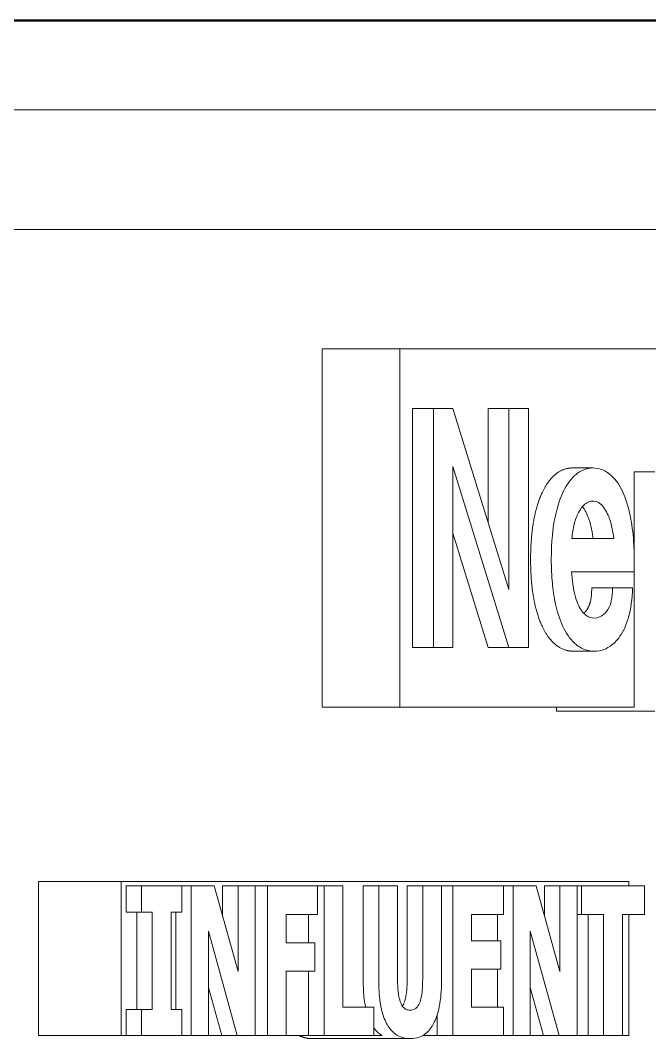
# Model space of a CAD drawing. Header units: inches. Extents: x 19 to 503, y 6 to 322.
# Drawn here: x 274.975 to 276.292, y 111.019 to 113.151 of the extents above; entities that cross this region are included whole.
import ezdxf

# ---------------------------------------------------------------- set-up
doc = ezdxf.new("R2010")
doc.units = ezdxf.units.IN
doc.header["$LTSCALE"] = 15
doc.header["$MEASUREMENT"] = 0
doc.layers.add('Visible (ANSI)', color=7, linetype='Continuous', lineweight=50)

msp = doc.modelspace()

# ---------------------------------------------------------------- linework, layer by layer
at = {"layer": 'Visible (ANSI)'}
msp.add_line((280.23792, 113.15094), (273.83792, 113.15094), dxfattribs=at)
at = {"layer": 'Visible (ANSI)', "linetype": 'Continuous', "lineweight": 18}
for p, q in [((273.98775, 112.96344), (280.73775, 112.96344)), ((274.40963, 112.7134), (280.31588, 112.7134)), ((275.60662, 112.4634), (275.769, 112.4634)), ((275.60662, 111.7134), (275.60662, 112.4634)), ((275.769, 112.4634), (278.9565, 112.4634)), ((275.769, 111.7134), (275.769, 112.4634)), ((275.79582, 111.8384), (275.79582, 112.3384)), ((275.79582, 112.3384), (275.83913, 112.3384)), ((275.83913, 112.3384), (275.83913, 111.8384)), ((275.87961, 112.3384), (275.83913, 112.3384)), ((275.99727, 111.95936), (275.87961, 112.3384)), ((275.95397, 112.3384), (275.99727, 112.3384)), ((275.95397, 112.09885), (275.95397, 112.3384)), ((276.03801, 112.3384), (275.99727, 112.3384)), ((275.99727, 112.3384), (275.99727, 111.95936)), ((276.03801, 111.8384), (276.03801, 112.3384)), ((275.87961, 112.21695), (275.99727, 111.8384)), ((275.87961, 111.8384), (275.87961, 112.21695)), ((276.12947, 112.21391), (276.17277, 112.21391)), ((276.25917, 112.20581), (276.30247, 112.20581)), ((276.25917, 112.04346), (276.25917, 112.20581)), ((275.95397, 111.8384), (275.87961, 112.07764)), ((276.21655, 112.06614), (276.129, 112.06614)), ((276.25956, 111.99681), (276.25956, 112.0216)), ((276.12849, 111.99681), (276.25956, 111.99681)), ((276.25917, 111.7134), (276.25917, 111.99681)), ((276.17072, 111.9629), (276.21402, 111.9629)), ((276.25627, 111.9629), (276.21402, 111.9629)), ((275.79582, 111.8384), (275.83913, 111.8384)), ((275.83913, 111.8384), (275.87961, 111.8384)), ((275.95397, 111.8384), (275.99727, 111.8384)), ((275.99727, 111.8384), (276.03801, 111.8384)), ((276.13251, 111.83031), (276.17581, 111.83031)), ((275.60662, 111.7134), (275.769, 111.7134)), ((276.25917, 111.7134), (275.769, 111.7134)), ((276.09679, 111.7048), (276.09679, 111.7134)), ((276.09679, 111.7048), (276.30247, 111.7048)), ((275.01289, 111.0259), (275.01289, 111.3484)), ((275.01289, 111.3484), (275.1861, 111.3484)), ((275.1861, 111.3484), (276.2486, 111.3484)), ((275.1861, 111.0259), (275.1861, 111.3484)), ((275.19599, 111.3389), (275.19599, 111.28437)), ((275.19599, 111.3389), (275.22846, 111.3389)), ((275.31267, 111.3389), (275.22846, 111.3389)), ((275.22846, 111.3389), (275.22846, 111.28437)), ((275.31267, 111.3389), (275.3324, 111.3389)), ((275.31267, 111.28437), (275.31267, 111.3389)), ((275.38059, 111.3389), (275.3324, 111.3389)), ((275.3324, 111.3389), (275.3324, 111.0259)), ((275.43056, 111.15958), (275.38059, 111.3389)), ((275.39809, 111.3389), (275.39809, 111.27613)), ((275.39809, 111.3389), (275.43056, 111.3389)), ((275.46645, 111.3389), (275.43056, 111.3389)), ((275.43056, 111.3389), (275.43056, 111.15958)), ((275.46645, 111.3389), (275.49189, 111.3389)), ((275.46645, 111.0259), (275.46645, 111.3389)), ((275.59664, 111.3389), (275.49189, 111.3389)), ((275.49189, 111.3389), (275.49189, 111.0259)), ((275.59664, 111.2793), (275.59664, 111.3389)), ((275.59664, 111.3389), (275.61053, 111.3389)), ((275.64985, 111.3389), (275.61053, 111.3389)), ((275.61053, 111.3389), (275.61053, 111.0259)), ((275.64985, 111.08551), (275.64985, 111.3389)), ((275.69252, 111.3389), (275.69252, 111.13903)), ((275.69252, 111.3389), (275.725, 111.3389)), ((275.76431, 111.3389), (275.725, 111.3389)), ((275.725, 111.3389), (275.725, 111.13903)), ((275.76431, 111.1436), (275.76431, 111.3389)), ((275.78434, 111.3389), (275.78434, 111.1436)), ((275.78434, 111.3389), (275.81682, 111.3389)), ((275.85613, 111.3389), (275.81682, 111.3389)), ((275.81682, 111.3389), (275.81682, 111.1436)), ((275.85613, 111.3389), (275.87992, 111.3389)), ((275.85613, 111.13928), (275.85613, 111.3389)), ((275.98569, 111.3389), (275.87992, 111.3389)), ((275.87992, 111.3389), (275.87992, 111.0259)), ((275.98569, 111.3389), (276.00592, 111.3389)), ((275.98569, 111.2793), (275.98569, 111.3389)), ((276.05412, 111.3389), (276.00592, 111.3389)), ((276.00592, 111.3389), (276.00592, 111.0259)), ((276.10408, 111.15958), (276.05412, 111.3389)), ((276.07161, 111.3389), (276.07161, 111.27613)), ((276.07161, 111.3389), (276.10408, 111.3389)), ((276.13997, 111.3389), (276.10408, 111.3389)), ((276.10408, 111.3389), (276.10408, 111.15958)), ((276.13997, 111.0259), (276.13997, 111.3389)), ((276.13997, 111.3389), (276.14917, 111.3389)), ((276.28107, 111.3389), (276.14917, 111.3389)), ((276.14917, 111.3389), (276.14917, 111.2793)), ((276.2486, 111.3484), (276.2486, 111.3389)), ((276.28107, 111.2793), (276.28107, 111.3389)), ((275.19599, 111.28437), (275.22846, 111.28437)), ((275.21844, 111.28437), (275.21844, 111.08044)), ((275.22846, 111.28437), (275.25091, 111.28437)), ((275.25091, 111.28437), (275.25091, 111.08044)), ((275.29023, 111.28437), (275.31267, 111.28437)), ((275.29023, 111.08044), (275.29023, 111.28437)), ((275.29992, 111.28437), (275.29992, 111.08044)), ((275.53095, 111.2793), (275.59664, 111.2793)), ((275.53095, 111.2202), (275.53095, 111.2793)), ((275.57806, 111.2793), (275.57806, 111.2202)), ((275.91898, 111.22426), (275.91898, 111.2793)), ((275.91898, 111.2793), (275.98569, 111.2793)), ((275.97345, 111.2793), (275.97345, 111.22426)), ((276.13997, 111.2793), (276.14917, 111.2793)), ((276.14917, 111.2793), (276.19547, 111.2793)), ((276.16299, 111.2793), (276.16299, 111.0259)), ((276.19547, 111.2793), (276.19547, 111.0259)), ((276.23478, 111.2793), (276.28107, 111.2793)), ((276.23478, 111.0259), (276.23478, 111.2793)), ((276.2486, 111.2793), (276.2486, 111.0259)), ((275.36829, 111.24404), (275.42866, 111.0259)), ((275.36829, 111.0259), (275.36829, 111.24404)), ((276.04181, 111.0259), (276.04181, 111.24404)), ((276.04181, 111.24404), (276.10218, 111.0259)), ((275.59144, 111.2202), (275.53095, 111.2202)), ((275.59144, 111.16059), (275.59144, 111.2202)), ((275.98049, 111.22426), (275.91898, 111.22426)), ((275.98049, 111.16465), (275.98049, 111.22426)), ((275.91898, 111.16465), (275.98049, 111.16465)), ((275.91898, 111.08551), (275.91898, 111.16465)), ((275.97345, 111.16465), (275.97345, 111.08551)), ((275.53095, 111.0259), (275.53095, 111.16059)), ((275.53095, 111.16059), (275.59144, 111.16059)), ((275.57806, 111.16059), (275.57806, 111.0259)), ((275.36829, 111.12669), (275.39618, 111.0259)), ((276.04181, 111.12669), (276.06971, 111.0259)), ((275.19599, 111.08044), (275.19599, 111.0259)), ((275.19599, 111.08044), (275.22846, 111.08044)), ((275.22846, 111.08044), (275.22846, 111.0259)), ((275.25091, 111.08044), (275.22846, 111.08044)), ((275.31267, 111.08044), (275.29023, 111.08044)), ((275.31267, 111.0259), (275.31267, 111.08044)), ((275.71491, 111.08551), (275.64985, 111.08551)), ((275.71491, 111.0259), (275.71491, 111.08551)), ((275.98569, 111.08551), (275.91898, 111.08551)), ((275.98569, 111.0259), (275.98569, 111.08551)), ((275.84744, 111.06952), (275.84744, 111.0259)), ((275.01289, 111.0259), (275.1861, 111.0259)), ((275.19599, 111.0259), (275.1861, 111.0259)), ((275.19599, 111.0259), (275.22846, 111.0259)), ((275.22846, 111.0259), (275.31267, 111.0259)), ((275.31267, 111.0259), (275.3324, 111.0259)), ((275.3324, 111.0259), (275.36829, 111.0259)), ((275.39618, 111.0259), (275.36829, 111.0259)), ((275.39618, 111.0259), (275.42866, 111.0259)), ((275.42866, 111.0259), (275.46645, 111.0259)), ((275.46645, 111.0259), (275.49189, 111.0259)), ((275.49189, 111.0259), (275.53095, 111.0259)), ((275.57806, 111.0259), (275.53095, 111.0259)), ((275.57806, 111.0259), (275.61053, 111.0259)), ((275.58488, 111.01931), (275.79057, 111.01931)), ((275.61053, 111.0259), (275.71491, 111.0259)), ((275.73185, 111.0259), (275.71491, 111.0259)), ((275.84744, 111.0259), (275.8171, 111.0259)), ((275.84744, 111.0259), (275.87992, 111.0259)), ((275.87992, 111.0259), (275.98569, 111.0259)), ((275.98569, 111.0259), (276.00592, 111.0259)), ((276.00592, 111.0259), (276.04181, 111.0259)), ((276.06971, 111.0259), (276.04181, 111.0259)), ((276.06971, 111.0259), (276.10218, 111.0259)), ((276.10218, 111.0259), (276.13997, 111.0259)), ((276.16299, 111.0259), (276.13997, 111.0259)), ((276.16299, 111.0259), (276.19547, 111.0259)), ((276.19547, 111.0259), (276.23478, 111.0259)), ((276.2486, 111.0259), (276.23478, 111.0259))]:
    msp.add_line(p, q, dxfattribs=at)
for points in [[(276.04268, 112.02211), (276.04268, 112.06614), (276.05508, 112.13699), (276.0781, 112.18658), (276.11049, 112.21391), (276.12947, 112.21391)], [(276.13251, 111.83031), (276.11252, 111.83031), (276.07937, 111.85612), (276.05558, 111.90622), (276.04268, 111.97656), (276.04268, 112.02211)], [(275.58488, 111.01931), (275.57019, 111.01931), (275.55865, 111.0259)]]:
    msp.add_open_spline(points, degree=2, dxfattribs=at)
for points, degree, knots in [([(276.17277, 112.21391), (276.16652, 112.21391), (276.1603, 112.2128), (276.14751, 112.20773), (276.14187, 112.20393), (276.12747, 112.19153), (276.11896, 112.18021), (276.10575, 112.15354), (276.0991, 112.1363), (276.08952, 112.08907), (276.08598, 112.06074), (276.08598, 112.02211)], 3, [-1.4919316, -1.4919316, -1.4919316, -1.4919316, -1.2903014, -1.2903014, -1.0712515, -1.0712515, -0.6411915, -0.6411915, -0.2943902, -0.2943902, 0, 0, 0, 0]), ([(276.25956, 112.0216), (276.25956, 112.03908), (276.25885, 112.05661), (276.25514, 112.09416), (276.25226, 112.10904), (276.24509, 112.1408), (276.23907, 112.15649), (276.22627, 112.18213), (276.21803, 112.19287), (276.20066, 112.20716), (276.18899, 112.21391), (276.17277, 112.21391)], 3, [-0.95374288, -0.95374288, -0.95374288, -0.95374288, -0.86423892, -0.86423892, -0.75775194, -0.75775194, -0.52950742, -0.52950742, -0.24718032, -0.24718032, 0, 0, 0, 0]), ([(276.129, 112.06614), (276.12992, 112.0767), (276.1315, 112.08692), (276.13628, 112.1056), (276.13929, 112.11371), (276.14701, 112.12858), (276.15135, 112.13429), (276.1614, 112.14263), (276.16701, 112.14458), (276.17277, 112.14458)], 3, [-0.31166749, -0.31166749, -0.31166749, -0.31166749, -0.23705054, -0.23705054, -0.16576507, -0.16576507, -0.0878526, -0.0878526, 0, 0, 0, 0]), ([(276.17325, 112.06614), (276.1697, 112.10004), (276.15476, 112.12863), (276.15103, 112.13316)], 2, [0, 0, 0, 1, 1.2837697, 1.2837697, 1.2837697]), ([(276.17277, 112.14458), (276.17688, 112.14458), (276.18094, 112.1436), (276.18867, 112.13922), (276.1922, 112.13601), (276.20157, 112.12373), (276.20578, 112.11333), (276.21238, 112.09401), (276.21505, 112.08051), (276.21655, 112.06614)], 3, [-0.25145744, -0.25145744, -0.25145744, -0.25145744, -0.21404187, -0.21404187, -0.17828382, -0.17828382, -0.11189925, -0.11189925, 0, 0, 0, 0]), ([(276.08598, 112.02211), (276.08598, 112.00535), (276.08664, 111.98845), (276.08928, 111.96111), (276.09116, 111.94599), (276.10046, 111.90425), (276.10717, 111.8883), (276.11963, 111.86342), (276.12821, 111.85222), (276.14614, 111.83754), (276.15841, 111.83031), (276.17581, 111.83031)], 3, [-1.1520732, -1.1520732, -1.1520732, -1.1520732, -0.9328917, -0.9328917, -0.7880369, -0.7880369, -0.5752915, -0.5752915, -0.2652163, -0.2652163, 0, 0, 0, 0]), ([(276.17581, 111.89964), (276.1698, 111.89964), (276.16384, 111.9014), (276.15457, 111.9086), (276.1497, 111.91353), (276.14181, 111.92873), (276.13771, 111.93801), (276.13255, 111.96191), (276.12928, 111.97848), (276.12849, 111.99681)], 3, [-1.9615665, -1.9615665, -1.9615665, -1.9615665, -1.0582577, -1.0582577, -0.4670175, -0.4670175, -0.1401197, -0.1401197, 0, 0, 0, 0]), ([(276.15426, 111.90936), (276.15653, 111.91159), (276.16388, 111.9214), (276.17021, 111.94063), (276.17072, 111.9629)], 2, [1.6157242, 1.6157242, 1.6157242, 2, 3, 4, 4, 4]), ([(276.17581, 111.83031), (276.18317, 111.83031), (276.19049, 111.83165), (276.20337, 111.83689), (276.21032, 111.8407), (276.22318, 111.85258), (276.23066, 111.86096), (276.24316, 111.88632), (276.24645, 111.89713), (276.2524, 111.91862), (276.25497, 111.93973), (276.25627, 111.9629)], 3, [-0.51058672, -0.51058672, -0.51058672, -0.51058672, -0.39585732, -0.39585732, -0.30581684, -0.30581684, -0.23379286, -0.23379286, -0.17764071, -0.17764071, 0, 0, 0, 0]), ([(276.21402, 111.9629), (276.21377, 111.95206), (276.21303, 111.94263), (276.21138, 111.93477), (276.21015, 111.929), (276.20363, 111.91603), (276.19966, 111.91092), (276.19069, 111.90344), (276.184, 111.89964), (276.17581, 111.89964)], 3, [-1.3567512, -1.3567512, -1.3567512, -1.3567512, -0.3873837, -0.3873837, -0.2508201, -0.2508201, -0.1248926, -0.1248926, 0, 0, 0, 0]), ([(275.79057, 111.07892), (275.78794, 111.07892), (275.78527, 111.07934), (275.78049, 111.08138), (275.77832, 111.08284), (275.77422, 111.08727), (275.77238, 111.09022), (275.76947, 111.09726), (275.76785, 111.10233), (275.76483, 111.12067), (275.76431, 111.1326), (275.76431, 111.1436)], 3, [-0.35781975, -0.35781975, -0.35781975, -0.35781975, -0.28180287, -0.28180287, -0.21609433, -0.21609433, -0.14668132, -0.14668132, -0.08378729, -0.08378729, 0, 0, 0, 0]), ([(275.78434, 111.1436), (275.78434, 111.13603), (275.78411, 111.12816), (275.78292, 111.11468), (275.78208, 111.10858), (275.77954, 111.09791), (275.77807, 111.09401), (275.77577, 111.08965), (275.77506, 111.08851), (275.77433, 111.08747)], 3, [-0.21736344, -0.21736344, -0.21736344, -0.21736344, -0.17163752, -0.17163752, -0.13475897, -0.13475897, -0.10039019, -0.10039019, -0.0864537, -0.0864537, -0.0864537, -0.0864537]), ([(275.81682, 111.1436), (275.81682, 111.13603), (275.81658, 111.12816), (275.81539, 111.11468), (275.81456, 111.10858), (275.81201, 111.09791), (275.81055, 111.09401), (275.80697, 111.08725), (275.80471, 111.08456), (275.79855, 111.07988), (275.79449, 111.07892), (275.79057, 111.07892)], 3, [-0.21736344, -0.21736344, -0.21736344, -0.21736344, -0.17163752, -0.17163752, -0.13475897, -0.13475897, -0.10039019, -0.10039019, -0.05983154, -0.05983154, 0, 0, 0, 0]), ([(275.69252, 111.13903), (275.69252, 111.12853), (275.69293, 111.11793), (275.69465, 111.10005), (275.69569, 111.09264), (275.69712, 111.08551)], 3, [-0.82187798, -0.82187798, -0.82187798, -0.82187798, -0.6544335, -0.6544335, -0.53183061, -0.53183061, -0.53183061, -0.53183061]), ([(275.725, 111.13903), (275.725, 111.12853), (275.7254, 111.11793), (275.72728, 111.09839), (275.72864, 111.08939), (275.73317, 111.0696), (275.73669, 111.05966), (275.74454, 111.04493), (275.75008, 111.03617), (275.76898, 111.02189), (275.77996, 111.01931), (275.79057, 111.01931)], 3, [-0.82187798, -0.82187798, -0.82187798, -0.82187798, -0.6544335, -0.6544335, -0.50490958, -0.50490958, -0.30747841, -0.30747841, -0.16166829, -0.16166829, 0, 0, 0, 0]), ([(275.79057, 111.01931), (275.7969, 111.01931), (275.80334, 111.0202), (275.815, 111.02439), (275.82035, 111.0274), (275.83262, 111.03823), (275.83761, 111.04615), (275.84579, 111.06301), (275.84922, 111.07399), (275.85493, 111.10302), (275.85613, 111.12129), (275.85613, 111.13928)], 3, [-0.43360447, -0.43360447, -0.43360447, -0.43360447, -0.37067396, -0.37067396, -0.3160228, -0.3160228, -0.237534, -0.237534, -0.13714171, -0.13714171, 0, 0, 0, 0]), ([(275.7149, 111.04133), (275.71793, 111.03724), (275.72176, 111.03303), (275.7283, 111.02809), (275.73006, 111.02693), (275.73185, 111.0259)], 3, [-0.23995445, -0.23995445, -0.23995445, -0.23995445, -0.16166829, -0.16166829, -0.1334877, -0.1334877, -0.1334877, -0.1334877])]:
    msp.add_open_spline(points, degree=degree, knots=knots, dxfattribs=at)

doc.saveas('drawing.dxf')
